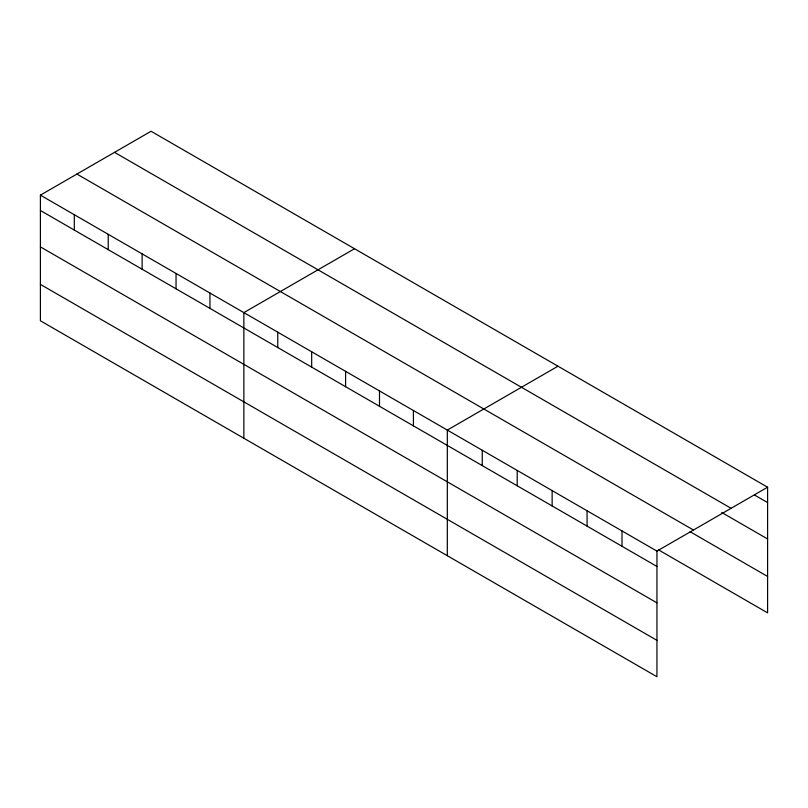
<?xml version="1.0" encoding="UTF-8"?>
<svg xmlns="http://www.w3.org/2000/svg" width="808" height="808" viewBox="0 0 808 808"><rect width="100%" height="100%" fill="white"/><g stroke="black" fill="none" stroke-linecap="round" stroke-linejoin="round"><path stroke-width="1.21" d="M40.4 195.152L656.944 551.106L656.944 676.74L40.4 320.776L40.4 195.152L151.056 131.26L767.6 487.224L767.6 612.848L658.419 549.814M354.51 248.733L243.864 312.615L243.864 438.239M557.975 366.196L447.319 430.078L447.319 555.712M656.944 551.106L767.6 487.224M754.5 495.011L767.6 502.576M114.534 152.348L731.089 508.303M721.746 512.484L767.6 538.966M76.912 174.063L693.466 530.028M690.082 531.704L767.6 576.457M40.4 210.494L656.944 566.459M40.4 246.884L656.944 602.849M40.4 284.386L656.944 640.34M622.009 530.937L622.009 546.289M587.073 510.767L587.073 526.109M552.137 490.597L552.137 505.939M517.201 470.428L517.201 485.77M482.255 450.258L482.255 465.6M413.413 410.504L413.413 425.856M379.497 390.931L379.497 406.272M345.592 371.347L345.592 386.699M311.676 351.773L311.676 367.115M277.77 332.189L277.77 347.541M209.949 293.041L209.949 308.383M176.043 273.457L176.043 288.81M142.127 253.884L142.127 269.226M108.222 234.3L108.222 249.652M74.306 214.726L74.306 230.078"/></g></svg>
